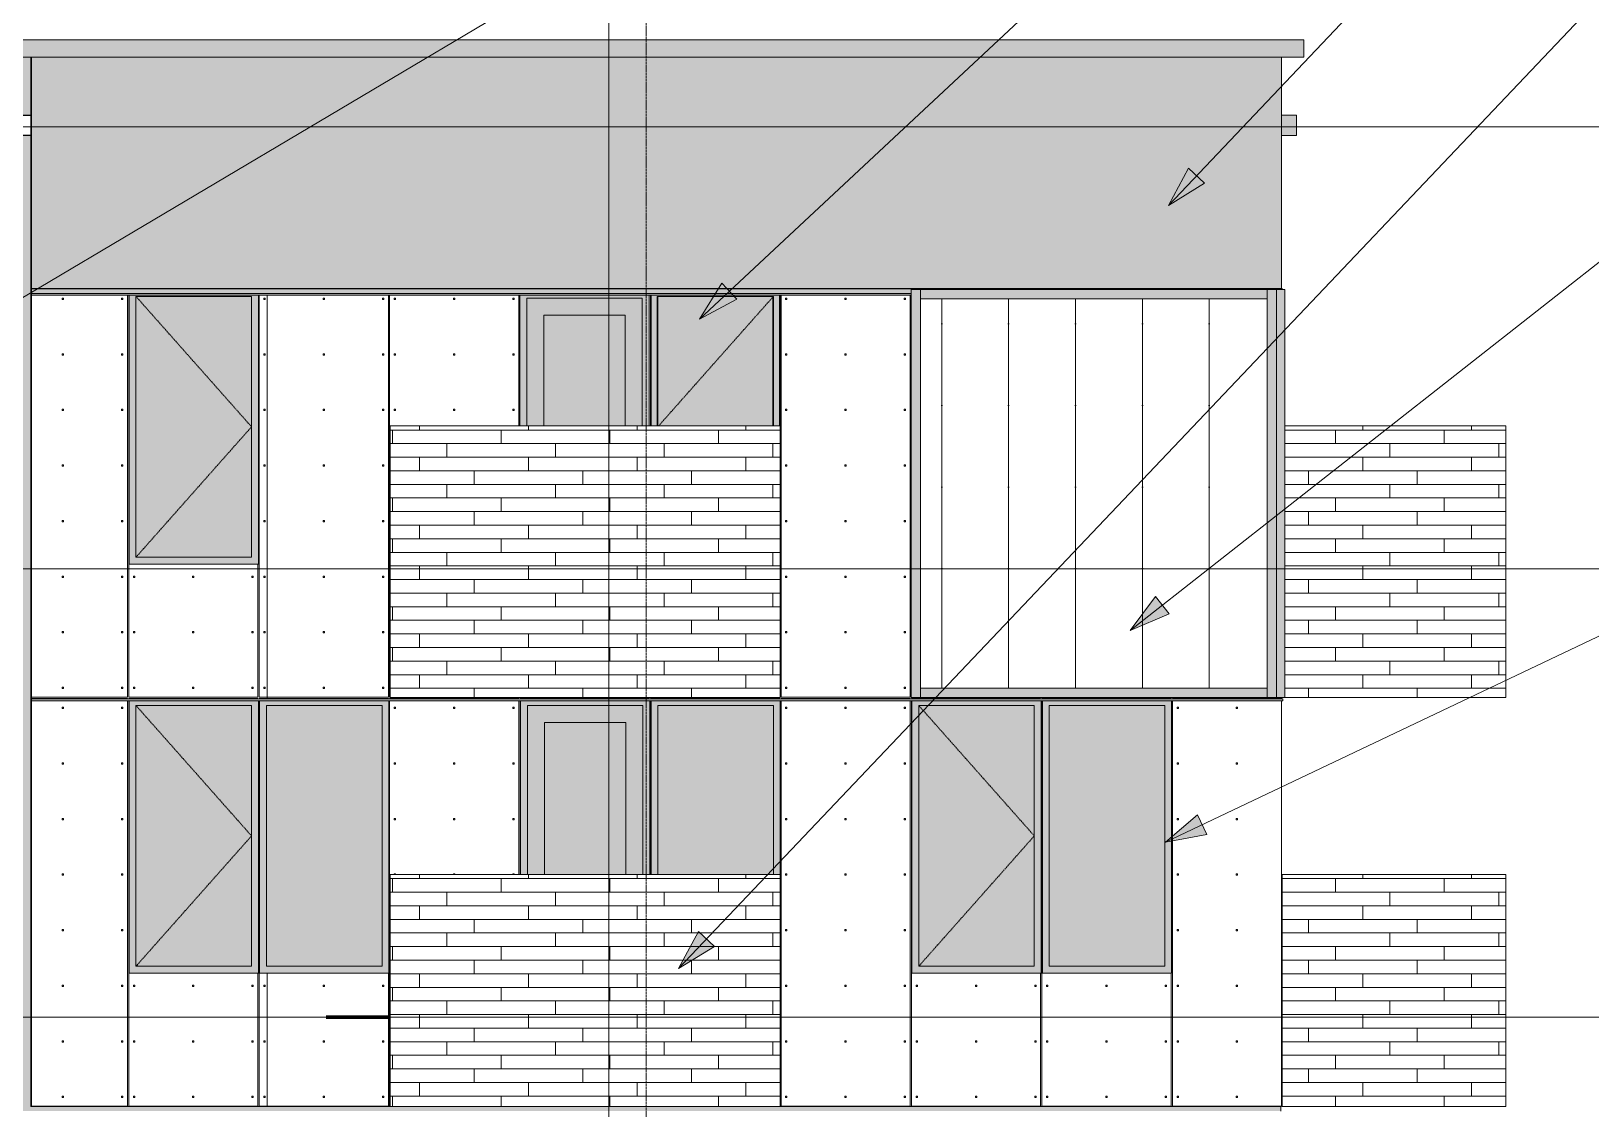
# Model space of a CAD drawing. Header units: inches. Extents: x 1750 to 8392, y -264 to 660.
# Drawn here: x 6656.6 to 7115.7, y 109.1 to 426.2 of the extents above; entities that cross this region are included whole.
import ezdxf

# ---------------------------------------------------------------- set-up
doc = ezdxf.new("R2010")
doc.units = ezdxf.units.IN
doc.header["$MEASUREMENT"] = 0
doc.linetypes.add('Dash', pattern=[0.25, 0.125, -0.125])
doc.linetypes.add('Grid Line 1_2_', pattern=[0.875, 0.5, -0.125, 0.125, -0.125])
for name, color, linetype, lineweight in [('0-4', 50, 'Continuous', 5), ('A-AREA', 32, 'Continuous', 70), ('A-CLNG-1', 13, 'Continuous', 5), ('A-CLNG-2', 13, 'Continuous', 9), ('A-FLOR-LEVL-1', 51, 'Grid Line 1_2_', 9), ('A-GENM', 5, 'Continuous', 9), ('A-GLAZ-1', 151, 'Continuous', 9), ('A-GLAZ-CWMG', 51, 'Continuous', 9), ('A-GLAZ-HDLN', 1, 'Dash', 13), ('A-WALL-2', 113, 'Continuous', 9), ('A-WALL-PATT-1', 111, 'Continuous', 9), ('G-ANNO-SYMB-2', 111, 'Continuous', 9), ('G-ANNO-TEXT', 231, 'Continuous', 9), ('S-GRID-1', 1, 'Grid Line 1_2_', 9)]:
    doc.layers.add(name, color=color, linetype=linetype, lineweight=lineweight)
pattern_1 = [(0, (6993.84, 112.3), (-38.4, 120.375), [0.392, -38.007]), (0, (6993.84, 112.7), (-38.4, 120.375), [0.392, -38.007]), (0, (6993.84, 128.66), (-38.4, 120.375), [0.392, -38.007]), (0, (6993.84, 129.05), (-38.4, 120.375), [0.392, -38.007]), (0, (6993.84, 145.02), (-38.4, 120.375), [0.392, -38.007]), (0, (6993.84, 145.41), (-38.4, 120.375), [0.392, -38.007]), (0, (6993.84, 161.38), (-38.4, 120.375), [0.392, -38.007]), (0, (6993.84, 161.77), (-38.4, 120.375), [0.392, -38.007]), (0, (6993.84, 177.73), (-38.4, 120.375), [0.392, -38.007]), (0, (6993.84, 178.12), (-38.4, 120.375), [0.392, -38.007]), (0, (6993.84, 194.09), (-38.4, 120.375), [0.392, -38.007]), (0, (6993.84, 194.48), (-38.4, 120.375), [0.392, -38.007]), (0, (6993.84, 210.45), (-38.4, 120.375), [0.392, -38.007]), (0, (6993.84, 210.84), (-38.4, 120.375), [0.392, -38.007]), (0, (6993.84, 226.8), (-38.4, 120.375), [0.392, -38.007]), (0, (6993.84, 227.2), (-38.4, 120.375), [0.392, -38.007]), (0, (7011.29, 112.3), (-38.4, 120.375), [0.392, -38.007]), (0, (7011.29, 112.7), (-38.4, 120.375), [0.392, -38.007]), (0, (7011.29, 128.66), (-38.4, 120.375), [0.392, -38.007]), (0, (7011.29, 129.05), (-38.4, 120.375), [0.392, -38.007]), (0, (7011.29, 145.02), (-38.4, 120.375), [0.392, -38.007]), (0, (7011.29, 145.41), (-38.4, 120.375), [0.392, -38.007]), (0, (7011.29, 161.38), (-38.4, 120.375), [0.392, -38.007]), (0, (7011.29, 161.77), (-38.4, 120.375), [0.392, -38.007]), (0, (7011.29, 177.73), (-38.4, 120.375), [0.392, -38.007]), (0, (7011.29, 178.12), (-38.4, 120.375), [0.392, -38.007]), (0, (7011.29, 194.09), (-38.4, 120.375), [0.392, -38.007]), (0, (7011.29, 194.48), (-38.4, 120.375), [0.392, -38.007]), (0, (7011.29, 210.45), (-38.4, 120.375), [0.392, -38.007]), (0, (7011.29, 210.84), (-38.4, 120.375), [0.392, -38.007]), (0, (7011.29, 226.8), (-38.4, 120.375), [0.392, -38.007]), (0, (7011.29, 227.2), (-38.4, 120.375), [0.392, -38.007]), (0, (7028.74, 112.3), (-38.4, 120.375), [0.392, -38.007]), (0, (7028.74, 112.7), (-38.4, 120.375), [0.392, -38.007]), (0, (7028.74, 128.66), (-38.4, 120.375), [0.392, -38.007]), (0, (7028.74, 129.05), (-38.4, 120.375), [0.392, -38.007]), (0, (7028.74, 145.02), (-38.4, 120.375), [0.392, -38.007]), (0, (7028.74, 145.41), (-38.4, 120.375), [0.392, -38.007]), (0, (7028.74, 161.38), (-38.4, 120.375), [0.392, -38.007]), (0, (7028.74, 161.77), (-38.4, 120.375), [0.392, -38.007]), (0, (7028.74, 177.73), (-38.4, 120.375), [0.392, -38.007]), (0, (7028.74, 178.12), (-38.4, 120.375), [0.392, -38.007]), (0, (7028.74, 194.09), (-38.4, 120.375), [0.392, -38.007]), (0, (7028.74, 194.48), (-38.4, 120.375), [0.392, -38.007]), (0, (7028.74, 210.45), (-38.4, 120.375), [0.392, -38.007]), (0, (7028.74, 210.84), (-38.4, 120.375), [0.392, -38.007]), (0, (7028.74, 226.8), (-38.4, 120.375), [0.392, -38.007]), (0, (7028.74, 227.2), (-38.4, 120.375), [0.392, -38.007]), (90, (6992.1, 109.75), (-38.4, 2e-15), [120, -0.375]), (90, (6992.477, 109.75), (-38.4, 2e-15), [120, -0.375]), (90, (6993.843, 112.304), (-38.4, 2e-15), [0.392, -119.982]), (90, (6993.843, 128.66), (-38.4, 2e-15), [0.392, -119.982]), (90, (6993.843, 145.018), (-38.4, 2e-15), [0.392, -119.982]), (90, (6993.843, 161.375), (-38.4, 2e-15), [0.392, -119.982]), (90, (6993.843, 177.732), (-38.4, 2e-15), [0.392, -119.982]), (90, (6993.843, 194.09), (-38.4, 2e-15), [0.392, -119.982]), (90, (6993.843, 210.447), (-38.4, 2e-15), [0.392, -119.982]), (90, (6993.843, 226.804), (-38.4, 2e-15), [0.392, -119.982]), (90, (6994.236, 112.304), (-38.4, 2e-15), [0.392, -119.982]), (90, (6994.236, 128.66), (-38.4, 2e-15), [0.392, -119.982]), (90, (6994.236, 145.018), (-38.4, 2e-15), [0.392, -119.982]), (90, (6994.236, 161.375), (-38.4, 2e-15), [0.392, -119.982]), (90, (6994.236, 177.732), (-38.4, 2e-15), [0.392, -119.982]), (90, (6994.236, 194.09), (-38.4, 2e-15), [0.392, -119.982]), (90, (6994.236, 210.447), (-38.4, 2e-15), [0.392, -119.982]), (90, (6994.236, 226.804), (-38.4, 2e-15), [0.392, -119.982]), (90, (7011.293, 112.304), (-38.4, 2e-15), [0.392, -119.982]), (90, (7011.293, 128.66), (-38.4, 2e-15), [0.392, -119.982]), (90, (7011.293, 145.018), (-38.4, 2e-15), [0.392, -119.982]), (90, (7011.293, 161.375), (-38.4, 2e-15), [0.392, -119.982]), (90, (7011.293, 177.732), (-38.4, 2e-15), [0.392, -119.982]), (90, (7011.293, 194.09), (-38.4, 2e-15), [0.392, -119.982]), (90, (7011.293, 210.447), (-38.4, 2e-15), [0.392, -119.982]), (90, (7011.293, 226.804), (-38.4, 2e-15), [0.392, -119.982]), (90, (7011.686, 112.304), (-38.4, 2e-15), [0.392, -119.982]), (90, (7011.686, 128.66), (-38.4, 2e-15), [0.392, -119.982]), (90, (7011.686, 145.018), (-38.4, 2e-15), [0.392, -119.982]), (90, (7011.686, 161.375), (-38.4, 2e-15), [0.392, -119.982]), (90, (7011.686, 177.732), (-38.4, 2e-15), [0.392, -119.982]), (90, (7011.686, 194.09), (-38.4, 2e-15), [0.392, -119.982]), (90, (7011.686, 210.447), (-38.4, 2e-15), [0.392, -119.982]), (90, (7011.686, 226.804), (-38.4, 2e-15), [0.392, -119.982]), (90, (7028.743, 112.304), (-38.4, 2e-15), [0.392, -119.982]), (90, (7028.743, 128.66), (-38.4, 2e-15), [0.392, -119.982]), (90, (7028.743, 145.018), (-38.4, 2e-15), [0.392, -119.982]), (90, (7028.743, 161.375), (-38.4, 2e-15), [0.392, -119.982]), (90, (7028.743, 177.732), (-38.4, 2e-15), [0.392, -119.982]), (90, (7028.743, 194.09), (-38.4, 2e-15), [0.392, -119.982]), (90, (7028.743, 210.447), (-38.4, 2e-15), [0.392, -119.982]), (90, (7028.743, 226.804), (-38.4, 2e-15), [0.392, -119.982]), (90, (7029.136, 112.304), (-38.4, 2e-15), [0.392, -119.982]), (90, (7029.136, 128.66), (-38.4, 2e-15), [0.392, -119.982]), (90, (7029.136, 145.018), (-38.4, 2e-15), [0.392, -119.982]), (90, (7029.136, 161.375), (-38.4, 2e-15), [0.392, -119.982]), (90, (7029.136, 177.732), (-38.4, 2e-15), [0.392, -119.982]), (90, (7029.136, 194.09), (-38.4, 2e-15), [0.392, -119.982]), (90, (7029.136, 210.447), (-38.4, 2e-15), [0.392, -119.982]), (90, (7029.136, 226.804), (-38.4, 2e-15), [0.392, -119.982]), (180, (7030.5, 109.38), (-38.4, 120.375), [38.025, -0.375]), (180, (7030.5, 109.75), (-38.4, 120.375), [38.025, -0.375])]
pattern_2 = [(0, (6874.9646, 136.8), (0, 4), []), (90, (6874.965, 136.8), (-8, 8), [4, -28]), (90, (6890.965, 140.8), (-8, 8), [4, -28])]
pattern_3 = [(0, (6874.9646, 268.8), (0, 4), []), (90, (6874.965, 268.8), (-8, 8), [4, -28]), (90, (6890.965, 272.8), (-8, 8), [4, -28])]

# ---------------------------------------------------------------- blocks, each defined once
blk = doc.blocks.new('CTR - 1st Phase - Common Walls_rvt-2-BUILDING ELEVATION - NORTH')
at = {"layer": 'A-FLOR-LEVL-1'}
for p, q in [((-12376.81, 398), (-9659.78, 398)), ((-12376.81, 268), (-9659.78, 268)), ((-12376.81, 136), (-9659.78, 136))]:
    blk.add_line(p, q, dxfattribs=at)
blk = doc.blocks.new('CTR - 1st Phase -Stairs _ Elevators_rvt-2-BUILDING ELEVATION - NORTH')
at = {"layer": 'A-FLOR-LEVL-1'}
for p, q in [((-12376.81, 398), (-9659.78, 398)), ((-12376.81, 268), (-9659.78, 268)), ((-12376.81, 136), (-9659.78, 136))]:
    blk.add_line(p, q, dxfattribs=at)
blk = doc.blocks.new('Basic Wall _ EXT - FIBER CEMENT - LARGE - ___-2505168-BUILDING ELEVATION - NORTH')
at = {"layer": 'A-WALL-2'}
for points in [[(-9981.81, 229.15), (-9979.87, 229.15), (-9979.87, 229.73), (-10348.19, 229.72), (-10348.19, 229.15), (-9993.08, 229.15)], [(-10317.41, 229.73), (-10089.02, 229.75), (-10089.03, 229.75), (-10319.39, 229.73)], [(-10089.1, 229.9), (-10089.09, 229.9), (-10089.14, 229.99)]]:
    blk.add_hatch(color=256, dxfattribs=at).paths.add_polyline_path(points, flags=0)
for p, q in [((-10348.19, 229.15), (-10348.19, 229.73)), ((-10348.19, 229.73), (-9979.87, 229.73)), ((-9980.19, 229.75), (-9979.87, 229.73)), ((-9979.87, 229.73), (-9979.87, 229.15)), ((-10348.19, 229.15), (-9979.87, 229.15))]:
    blk.add_line(p, q, dxfattribs=at)
blk = doc.blocks.new('Basic Wall _ EXT - FIBER CEMENT - LARGE - ___-2162461-BUILDING ELEVATION - NORTH')
at = {"layer": 'A-WALL-2'}
for points in [[(-10150.81, 349.02), (-10089.2, 349.02), (-10089.2, 350.12), (-9979.91, 350.12), (-9979.91, 350.35), (-10348.19, 350.35), (-10348.19, 349.02), (-10160.66, 349.02)], [(-10173.38, 348.68), (-10089.2, 348.68), (-10089.2, 349.02), (-10348.19, 349.02), (-10348.19, 348.68), (-10190.24, 348.68)], [(-10348.19, 348.55), (-10089.2, 348.59), (-10089.2, 348.68), (-10348.19, 348.64), (-10348.19, 348.56)]]:
    blk.add_hatch(color=256, dxfattribs=at).paths.add_polyline_path(points, flags=0)
for p, q in [((-10348.19, 349.02), (-10348.19, 350.35)), ((-10348.19, 350.35), (-9979.91, 350.35)), ((-10348.19, 348.68), (-10348.19, 349.02)), ((-10348.19, 349.02), (-10089.2, 349.02)), ((-9980.19, 350.38), (-9979.91, 350.35)), ((-9979.91, 350.35), (-9979.91, 350.12)), ((-10348.19, 348.55), (-10348.19, 348.68)), ((-10348.19, 348.53), (-10348.19, 348.55)), ((-10348.19, 348.51), (-10348.19, 348.53)), ((-10348.19, 348.51), (-10089.2, 348.51))]:
    blk.add_line(p, q, dxfattribs=at)
blk = doc.blocks.new('Basic Wall _ EXT - FIBER CEMENT - SMALL - ___-2145935-BUILDING ELEVATION - NORTH')
at = {"layer": 'A-WALL-2'}
blk.add_hatch(color=256, dxfattribs=at).paths.add_polyline_path([(-12112.49, 418.54), (-9973.63, 418.54), (-9973.63, 423.66), (-12125.15, 423.66), (-12125.15, 418.54), (-12117.42, 418.54)], flags=0)
for p, q in [((-12125.15, 423.66), (-9973.63, 423.66)), ((-9973.63, 423.66), (-9973.63, 418.54)), ((-12125.15, 418.54), (-9973.63, 418.54))]:
    blk.add_line(p, q, dxfattribs=at)
blk = doc.blocks.new('_THE_ WINDOW _ DOOR - Window - 3rd Floor - Fixed-2480462-BUILDING ELEVATION - NORTH')
at = {"layer": 'A-GLAZ-1'}
h = blk.add_hatch(color=256, dxfattribs=at)
h.paths.add_polyline_path([(-10129.98, 310), (-10129.79, 310), (-10129.79, 340.74), (-10129.01, 310), (-10128.82, 310), (-10129.79, 348.12), (-10129.41, 348.51), (-10129.59, 348.51), (-10129.98, 348.12), (-10129.98, 320.69)], flags=0)
h.paths.add_polyline_path([(-10164, 310), (-10164, 340.74), (-10164.78, 310)], flags=0)
h.paths.add_polyline_path([(-10166, 310), (-10164.97, 310), (-10164, 348.12), (-10164.39, 348.51), (-10166, 348.51), (-10166, 320.69)], flags=0)
h.paths.add_polyline_path([(-10163.82, 348.13), (-10157.1, 348.51), (-10164.2, 348.51), (-10164, 348.31)], flags=0)
blk.add_hatch(color=256, dxfattribs=at).paths.add_polyline_path([(-10131.09, 310), (-10129.98, 310), (-10129.98, 348.12), (-10163.81, 348.12), (-10163.81, 310), (-10132.04, 310)], flags=0)
for p, q in [((-10166, 310), (-10166, 348.53)), ((-10164, 348.12), (-10164, 310)), ((-10164, 348.12), (-10129.98, 348.12)), ((-10129.98, 310), (-10129.98, 348.12)), ((-10127.98, 348.53), (-10127.98, 310))]:
    blk.add_line(p, q, dxfattribs=at)
blk = doc.blocks.new('_THE_ WINDOW _ DOOR - Window - 2nd Floor - Fixed-2480469-BUILDING ELEVATION - NORTH')
at = {"layer": 'A-GLAZ-1'}
h = blk.add_hatch(color=256, dxfattribs=at)
h.paths.add_polyline_path([(-12086, 149), (-12047.98, 149), (-12047.98, 229.15), (-12086, 229.15), (-12086, 160.23)], flags=0)
h.paths.add_polyline_path([(-12049.98, 151), (-12084, 151), (-12084, 227.75), (-12049.98, 227.75), (-12049.98, 154.49)], flags=0)
blk.add_hatch(color=256, dxfattribs=at).paths.add_polyline_path([(-12082.92, 151), (-12049.98, 151), (-12049.98, 227.75), (-12084, 227.75), (-12084, 151)], flags=0)
for p, q in [((-12086, 149), (-12086, 229.15)), ((-12084, 227.75), (-12084, 151)), ((-12084, 227.75), (-12049.98, 227.75)), ((-12049.98, 151), (-12049.98, 227.75)), ((-12047.98, 229.15), (-12047.98, 149)), ((-12047.98, 149), (-12086, 149)), ((-12084, 151), (-12049.98, 151))]:
    blk.add_line(p, q, dxfattribs=at)
blk = doc.blocks.new('_THE_ WINDOW _ DOOR - Door - 2nd Floor-2480466-BUILDING ELEVATION - NORTH')
at = {"layer": 'A-GLAZ-1'}
for points in [[(-10167.09, 178), (-10166.19, 178), (-10166.19, 229.15), (-10204.21, 229.15), (-10204.21, 178), (-10202.21, 178), (-10202.21, 227.75), (-10168.19, 227.75), (-10168.19, 178)], [(-10202.21, 178), (-10197.21, 178), (-10197.21, 222.75), (-10173.19, 222.75), (-10173.19, 178), (-10168.19, 178), (-10168.19, 227.75), (-10202.21, 227.75), (-10202.21, 193.72)], [(-10173.19, 178), (-10173.19, 222.75), (-10197.21, 222.75), (-10197.21, 178)]]:
    blk.add_hatch(color=256, dxfattribs=at).paths.add_polyline_path(points, flags=0)
for p, q in [((-10202.21, 178), (-10202.21, 227.75)), ((-10202.21, 227.75), (-10168.19, 227.75)), ((-10168.19, 227.75), (-10168.19, 178)), ((-10197.21, 178), (-10197.21, 222.75)), ((-10197.21, 222.75), (-10173.19, 222.75)), ((-10173.19, 222.75), (-10173.19, 178))]:
    blk.add_line(p, q, dxfattribs=at)
blk = doc.blocks.new('_THE_ WINDOW _ DOOR - Door - 3rd floors-V32-BUILDING ELEVATION - NORTH')
at = {"layer": 'A-GLAZ-1'}
for points in [[(-10202.4, 310), (-10202.4, 347.62), (-10168.38, 347.62), (-10168.38, 310), (-10166.38, 310), (-10166.38, 348.51), (-10204.4, 348.51), (-10204.4, 310), (-10203.34, 310)], [(-10197.4, 310), (-10197.4, 342.62), (-10173.38, 342.62), (-10173.38, 310), (-10168.38, 310), (-10168.38, 347.62), (-10202.4, 347.62), (-10202.4, 310), (-10199.82, 310)], [(-10190.24, 310), (-10173.38, 310), (-10173.38, 342.62), (-10197.4, 342.62), (-10197.4, 310)]]:
    blk.add_hatch(color=256, dxfattribs=at).paths.add_polyline_path(points, flags=0)
for p, q in [((-10204.4, 348.53), (-10204.4, 310)), ((-10202.4, 310), (-10202.4, 347.62)), ((-10202.4, 347.62), (-10168.38, 347.62)), ((-10168.38, 347.62), (-10168.38, 310)), ((-10166.38, 310), (-10166.38, 348.53)), ((-10197.4, 310), (-10197.4, 342.62)), ((-10197.4, 342.62), (-10173.38, 342.62)), ((-10173.38, 342.62), (-10173.38, 310))]:
    blk.add_line(p, q, dxfattribs=at)
blk = doc.blocks.new('Rectangular Mullion - Profile_Polycarbonate_right-V41-BUILDING ELEVATION - NORTH')
at = {"layer": 'A-GLAZ-CWMG'}
blk.add_hatch(color=256, dxfattribs=at).paths.add_polyline_path([(-9980.19, 230.12), (-9979.25, 230.12), (-9979.25, 350.12), (-9981.75, 350.12), (-9981.75, 230.12)], flags=0)
for p, q in [((-9981.75, 350.12), (-9979.25, 350.12)), ((-9981.75, 230.12), (-9981.75, 350.12)), ((-9979.25, 350.12), (-9979.25, 230.12)), ((-9979.25, 230.12), (-9981.75, 230.12))]:
    blk.add_line(p, q, dxfattribs=at)
blk = doc.blocks.new('_THE_ WINDOW _ DOOR - Window - 2nd Floor-2480464-BUILDING ELEVATION - NORTH')
at = {"layer": 'A-GLAZ-1'}
h = blk.add_hatch(color=256, dxfattribs=at)
h.paths.add_polyline_path([(-11817.01, 149), (-11778.99, 149), (-11778.99, 229.15), (-11817.01, 229.15), (-11817.01, 154.49)], flags=0)
h.paths.add_polyline_path([(-11806.9, 151), (-11815.01, 151), (-11815.01, 227.75), (-11780.99, 227.75), (-11780.99, 151), (-11797.04, 151)], flags=0)
blk.add_hatch(color=256, dxfattribs=at).paths.add_polyline_path([(-11815.01, 151), (-11780.99, 151.03), (-11780.99, 227.75), (-11815.01, 227.75), (-11815.01, 154.49)], flags=0)
for p, q in [((-11817.01, 229.15), (-11817.01, 149)), ((-11815.01, 151), (-11815.01, 227.75)), ((-11815.01, 227.75), (-11780.99, 227.75)), ((-11780.99, 227.75), (-11780.99, 151)), ((-11778.99, 149), (-11778.99, 229.15)), ((-11817.01, 149), (-11778.99, 149)), ((-11780.99, 151), (-11815.01, 151))]:
    blk.add_line(p, q, dxfattribs=at)
at = {"layer": 'A-GLAZ-HDLN'}
for p, q in [((-11780.99, 189.37), (-11815.01, 227.75)), ((-11815.01, 151), (-11780.99, 189.37))]:
    blk.add_line(p, q, dxfattribs=at)
blk = doc.blocks.new('_THE_ WINDOW _ DOOR - Window - 2nd Floor - Fixed-V43-BUILDING ELEVATION - NORTH')
at = {"layer": 'A-GLAZ-1'}
for points in [[(-10127.79, 178), (-10127.79, 229.15), (-10165.81, 229.15), (-10165.81, 178), (-10163.81, 178), (-10163.81, 227.75), (-10129.79, 227.75), (-10129.79, 178), (-10128.53, 178)], [(-10129.79, 178), (-10129.79, 227.75), (-10163.81, 227.75), (-10163.81, 178), (-10132.04, 178)]]:
    blk.add_hatch(color=256, dxfattribs=at).paths.add_polyline_path(points, flags=0)
for p, q in [((-10165.81, 178), (-10165.81, 229.15)), ((-10163.81, 227.75), (-10163.81, 178)), ((-10163.81, 227.75), (-10129.79, 227.75)), ((-10129.79, 178), (-10129.79, 227.75)), ((-10127.79, 229.15), (-10127.79, 178))]:
    blk.add_line(p, q, dxfattribs=at)
blk = doc.blocks.new('Rectangular Mullion - Profile_Polycarbonate_Upper and left-1991536-BUILDING ELEVATION - NORTH')
at = {"layer": 'A-GLAZ-CWMG'}
blk.add_hatch(color=256, dxfattribs=at).paths.add_polyline_path([(-9984.5, 347.37), (-9984.5, 350.12), (-10086.45, 350.12), (-10086.45, 347.37), (-9993.08, 347.37)], flags=0)
for p, q in [((-10086.45, 347.37), (-10086.45, 350.12)), ((-10086.45, 350.12), (-9984.5, 350.12)), ((-9984.5, 350.12), (-9984.5, 347.37)), ((-9984.5, 347.37), (-10086.45, 347.37))]:
    blk.add_line(p, q, dxfattribs=at)
blk = doc.blocks.new('Rectangular Mullion - Profile_Polycarbonate_Lower-1991537-BUILDING ELEVATION - NORTH')
at = {"layer": 'A-GLAZ-CWMG'}
blk.add_hatch(color=256, dxfattribs=at).paths.add_polyline_path([(-10071.94, 230.12), (-9984.5, 230.12), (-9984.5, 232.87), (-10086.45, 232.87), (-10086.45, 230.12)], flags=0)
for p, q in [((-10086.45, 230.12), (-10086.45, 232.87)), ((-10086.45, 232.87), (-9984.5, 232.87)), ((-9984.5, 230.12), (-10086.45, 230.12)), ((-9984.5, 232.87), (-9984.5, 230.12))]:
    blk.add_line(p, q, dxfattribs=at)
blk = doc.blocks.new('Rectangular Mullion - Profile_Polycarbonate_Upper and left-1741240-BUILDING ELEVATION - NORTH')
at = {"layer": 'A-GLAZ-CWMG'}
blk.add_hatch(color=256, dxfattribs=at).paths.add_polyline_path([(-10089.2, 230.12), (-10086.45, 230.12), (-10086.45, 350.12), (-10089.2, 350.12), (-10089.2, 230.73)], flags=0)
for p, q in [((-10089.2, 350.12), (-10086.45, 350.12)), ((-10089.2, 230.12), (-10089.2, 350.12)), ((-10086.45, 350.12), (-10086.45, 230.12)), ((-10086.45, 230.12), (-10089.2, 230.12))]:
    blk.add_line(p, q, dxfattribs=at)
blk = doc.blocks.new('Rectangular Mullion - Profile_Polycarbonate_right-V46-BUILDING ELEVATION - NORTH')
at = {"layer": 'A-GLAZ-CWMG'}
blk.add_hatch(color=256, dxfattribs=at).paths.add_polyline_path([(-9984.5, 230.12), (-9981.75, 230.12), (-9981.75, 350.12), (-9984.5, 350.12), (-9984.5, 230.19)], flags=0)
for p, q in [((-9984.5, 350.12), (-9981.75, 350.12)), ((-9984.5, 230.12), (-9984.5, 350.12)), ((-9981.75, 350.12), (-9981.75, 230.12)), ((-9981.75, 230.12), (-9984.5, 230.12))]:
    blk.add_line(p, q, dxfattribs=at)
blk = doc.blocks.new('_THE_ WINDOW _ DOOR - Window - 3rd Floor-V29-BUILDING ELEVATION - NORTH')
at = {"layer": 'A-GLAZ-1'}
h = blk.add_hatch(color=256, dxfattribs=at)
h.paths.add_polyline_path([(-11394.8, 269.37), (-11356.78, 269.37), (-11356.78, 348.51), (-11394.8, 348.51), (-11394.8, 274.85)], flags=0)
h.paths.add_polyline_path([(-11358.78, 271.37), (-11392.8, 271.37), (-11392.8, 348.12), (-11358.78, 348.12), (-11358.78, 274.85)], flags=0)
blk.add_hatch(color=256, dxfattribs=at).paths.add_polyline_path([(-11392.8, 271.37), (-11358.78, 271.37), (-11358.78, 348.12), (-11392.8, 348.12), (-11392.8, 274.85)], flags=0)
for p, q in [((-11394.8, 348.52), (-11394.8, 269.37)), ((-11392.8, 271.37), (-11392.8, 348.12)), ((-11392.8, 348.12), (-11358.78, 348.12)), ((-11358.78, 348.12), (-11358.78, 271.37)), ((-11356.78, 269.37), (-11356.78, 348.52)), ((-11358.78, 271.37), (-11392.8, 271.37)), ((-11394.8, 269.37), (-11356.78, 269.37))]:
    blk.add_line(p, q, dxfattribs=at)
at = {"layer": 'A-GLAZ-HDLN'}
for p, q in [((-11358.78, 309.75), (-11392.8, 348.12)), ((-11392.8, 271.37), (-11358.78, 309.75))]:
    blk.add_line(p, q, dxfattribs=at)
blk = doc.blocks.new('Family1 - SCUPPER-2154893-BUILDING ELEVATION - NORTH')
at = {"layer": 'A-GENM'}
for points in [[(-11673.98, 401.5), (-11673.85, 401.5), (-11673.85, 418.54), (-11673.98, 418.54), (-11673.98, 402.6)], [(-11664.1, 401.5), (-11664.1, 418.54), (-11673.85, 418.54), (-11673.85, 401.5)], [(-11663.98, 401.5), (-11663.98, 418.54), (-11664.1, 418.54), (-11664.1, 401.5)], [(-11673.85, 109.75), (-11673.85, 395.5), (-11673.98, 395.5), (-11673.98, 109.75)], [(-11673.85, 109.87), (-11664.1, 109.88), (-11664.1, 395.5), (-11673.85, 395.5), (-11673.85, 110)], [(-11664.1, 109.75), (-11663.98, 109.76), (-11663.98, 395.5), (-11664.1, 395.5), (-11664.1, 109.76)]]:
    blk.add_hatch(color=256, dxfattribs=at).paths.add_polyline_path(points, flags=0)
h = blk.add_hatch(color=256, dxfattribs=at)
h.paths.add_polyline_path([(-11664.1, 395.5), (-11663.98, 395.5), (-11663.98, 401.5), (-11673.98, 401.5), (-11673.98, 395.5), (-11673.85, 395.5)], flags=0)
h.paths.add_polyline_path([(-11673.85, 395.62), (-11673.85, 401.37), (-11664.1, 401.37), (-11664.1, 395.62)], flags=0)
for p, q in [((-11673.98, 401.5), (-11673.98, 418.54)), ((-11673.85, 401.5), (-11673.85, 418.54)), ((-11664.1, 401.5), (-11664.1, 418.54)), ((-11663.98, 401.5), (-11663.98, 418.54)), ((-11663.98, 401.5), (-11673.98, 401.5)), ((-11673.98, 401.5), (-11673.98, 395.5)), ((-11673.85, 395.62), (-11673.85, 401.37)), ((-11673.85, 401.37), (-11664.1, 401.37)), ((-11664.1, 401.37), (-11664.1, 395.62)), ((-11663.98, 395.5), (-11663.98, 401.5)), ((-11673.98, 350.35), (-11673.98, 395.5)), ((-11673.98, 395.5), (-11663.98, 395.5)), ((-11664.1, 395.62), (-11673.85, 395.62)), ((-11673.85, 109.75), (-11673.85, 395.5)), ((-11664.1, 109.75), (-11664.1, 395.5)), ((-11663.98, 350.35), (-11663.98, 395.5)), ((-11673.98, 229.73), (-11673.98, 348.52)), ((-11663.98, 229.73), (-11663.98, 348.52)), ((-11673.98, 109.75), (-11673.98, 229.15)), ((-11663.98, 109.75), (-11663.98, 229.15)), ((-11673.85, 109.75), (-11673.98, 109.75)), ((-11663.98, 109.75), (-11664.1, 109.75))]:
    blk.add_line(p, q, dxfattribs=at)
blk = doc.blocks.new('Family1 - SCUPPER-2162046-BUILDING ELEVATION - NORTH')
at = {"layer": 'A-GENM'}
blk.add_hatch(color=256, dxfattribs=at).paths.add_polyline_path([(-9975.81, 395.5), (-9975.81, 401.5), (-9980.19, 401.5), (-9980.19, 395.5)], flags=0)
for p, q in [((-9975.81, 401.5), (-9980.19, 401.5)), ((-9975.81, 401.5), (-9975.81, 395.5)), ((-9975.81, 395.5), (-9980.19, 395.5))]:
    blk.add_line(p, q, dxfattribs=at)
blk = doc.blocks.new('_THE_ WINDOW _ DOOR - Window - 3rd Floor-V58-BUILDING ELEVATION - NORTH')
at = {"layer": 'A-GLAZ-1'}
h = blk.add_hatch(color=256, dxfattribs=at)
h.paths.add_polyline_path([(-10127.79, 310), (-10127.79, 348.51), (-10129.41, 348.51), (-10129.79, 348.12), (-10128.82, 310)], flags=0)
h.paths.add_polyline_path([(-10129.01, 310), (-10129.79, 340.74), (-10129.79, 310)], flags=0)
h.paths.add_polyline_path([(-10163.81, 310), (-10163.81, 348.12), (-10129.97, 348.13), (-10129.59, 348.51), (-10157.1, 348.51), (-10163.82, 348.13), (-10164.2, 348.51), (-10164.39, 348.51), (-10164, 348.12), (-10164.97, 310), (-10164.78, 310), (-10164, 340.74), (-10164, 310)], flags=0)
for p, q in [((-10165.81, 348.53), (-10165.81, 310)), ((-10163.81, 348.12), (-10129.79, 348.12)), ((-10163.81, 310), (-10163.81, 348.12)), ((-10129.79, 348.12), (-10129.79, 310)), ((-10127.79, 310), (-10127.79, 348.53))]:
    blk.add_line(p, q, dxfattribs=at)
at = {"layer": 'A-GLAZ-HDLN'}
blk.add_line((-10163.59, 310), (-10129.79, 348.12), dxfattribs=at)

msp = doc.modelspace()

# ---------------------------------------------------------------- hatches: boundary and pattern name
at = {"layer": 'A-CLNG-1'}
msp.add_hatch(color=256, dxfattribs=at).paths.add_polyline_path([(7011.7967, 108.375), (7024.4392, 108.375), (7024.4392, 109.75), (6656.5642, 109.75), (6656.5642, 109.875), (6646.8142, 109.875), (6646.8142, 109.75), (6646.6892, 109.75), (6646.6884, 109.75), (6234.2267, 109.75), (6234.2267, 109.875), (6224.4767, 109.8527), (6224.4767, 109.75), (5916.7767, 109.75), (5916.7767, 109.875), (5907.0267, 109.8321), (5907.0267, 109.75), (5571.2392, 109.75), (5571.2392, 108.375), (6995.7892, 108.375)], flags=0)
at = {"layer": 'A-WALL-PATT-1'}
h = msp.add_hatch(dxfattribs=at)
h.set_pattern_fill('FP_39', color=256, style=0, pattern_type=2)
h.set_pattern_definition([(0, (7032.27, -119.146), (-38.4, 76.8), [0.392, -38.007]), (0, (7032.27, -118.754), (-38.4, 76.8), [0.392, -38.007]), (0, (7032.27, -109.546), (-38.4, 76.8), [0.392, -38.007]), (0, (7032.27, -109.154), (-38.4, 76.8), [0.392, -38.007]), (0, (7032.27, -99.946), (-38.4, 76.8), [0.392, -38.007]), (0, (7032.27, -99.554), (-38.4, 76.8), [0.392, -38.007]), (0, (7032.27, -90.346), (-38.4, 76.8), [0.392, -38.007]), (0, (7032.27, -89.954), (-38.4, 76.8), [0.392, -38.007]), (0, (7032.27, -80.746), (-38.4, 76.8), [0.392, -38.007]), (0, (7032.27, -80.354), (-38.4, 76.8), [0.392, -38.007]), (0, (7032.27, -71.146), (-38.4, 76.8), [0.392, -38.007]), (0, (7032.27, -70.754), (-38.4, 76.8), [0.392, -38.007]), (0, (7032.27, -61.546), (-38.4, 76.8), [0.392, -38.007]), (0, (7032.27, -61.154), (-38.4, 76.8), [0.392, -38.007]), (0, (7032.27, -51.946), (-38.4, 76.8), [0.392, -38.007]), (0, (7032.27, -51.554), (-38.4, 76.8), [0.392, -38.007]), (0, (7067.17, -119.146), (-38.4, 76.8), [0.392, -38.007]), (0, (7067.17, -118.754), (-38.4, 76.8), [0.392, -38.007]), (0, (7067.17, -109.546), (-38.4, 76.8), [0.392, -38.007]), (0, (7067.17, -109.154), (-38.4, 76.8), [0.392, -38.007]), (0, (7067.17, -99.946), (-38.4, 76.8), [0.392, -38.007]), (0, (7067.17, -99.554), (-38.4, 76.8), [0.392, -38.007]), (0, (7067.17, -90.346), (-38.4, 76.8), [0.392, -38.007]), (0, (7067.17, -89.954), (-38.4, 76.8), [0.392, -38.007]), (0, (7067.17, -80.746), (-38.4, 76.8), [0.392, -38.007]), (0, (7067.17, -80.354), (-38.4, 76.8), [0.392, -38.007]), (0, (7067.17, -71.146), (-38.4, 76.8), [0.392, -38.007]), (0, (7067.17, -70.754), (-38.4, 76.8), [0.392, -38.007]), (0, (7067.17, -61.546), (-38.4, 76.8), [0.392, -38.007]), (0, (7067.17, -61.154), (-38.4, 76.8), [0.392, -38.007]), (0, (7067.17, -51.946), (-38.4, 76.8), [0.392, -38.007]), (0, (7067.17, -51.554), (-38.4, 76.8), [0.392, -38.007]), (90, (7030.527, -123.75), (-38.4, 2e-15), [76.8, 0, 0, 0]), (90, (7030.9, -123.75), (-38.4, 2e-15), [76.8, 0, 0, 0]), (90, (7032.268, -119.146), (-38.4, 2e-15), [0.392, -76.407]), (90, (7032.268, -109.546), (-38.4, 2e-15), [0.392, -76.407]), (90, (7032.268, -99.946), (-38.4, 2e-15), [0.392, -76.407]), (90, (7032.268, -90.346), (-38.4, 2e-15), [0.392, -76.407]), (90, (7032.268, -80.746), (-38.4, 2e-15), [0.392, -76.407]), (90, (7032.268, -71.146), (-38.4, 2e-15), [0.392, -76.407]), (90, (7032.268, -61.546), (-38.4, 2e-15), [0.392, -76.407]), (90, (7032.268, -51.946), (-38.4, 2e-15), [0.392, -76.407]), (90, (7032.66, -119.146), (-38.4, 2e-15), [0.392, -76.407]), (90, (7032.66, -109.546), (-38.4, 2e-15), [0.392, -76.407]), (90, (7032.66, -99.946), (-38.4, 2e-15), [0.392, -76.407]), (90, (7032.66, -90.346), (-38.4, 2e-15), [0.392, -76.407]), (90, (7032.66, -80.746), (-38.4, 2e-15), [0.392, -76.407]), (90, (7032.66, -71.146), (-38.4, 2e-15), [0.392, -76.407]), (90, (7032.66, -61.546), (-38.4, 2e-15), [0.392, -76.407]), (90, (7032.66, -51.946), (-38.4, 2e-15), [0.392, -76.407]), (90, (7067.168, -119.146), (-38.4, 2e-15), [0.392, -76.407]), (90, (7067.168, -109.546), (-38.4, 2e-15), [0.392, -76.407]), (90, (7067.168, -99.946), (-38.4, 2e-15), [0.392, -76.407]), (90, (7067.168, -90.346), (-38.4, 2e-15), [0.392, -76.407]), (90, (7067.168, -80.746), (-38.4, 2e-15), [0.392, -76.407]), (90, (7067.168, -71.146), (-38.4, 2e-15), [0.392, -76.407]), (90, (7067.168, -61.546), (-38.4, 2e-15), [0.392, -76.407]), (90, (7067.168, -51.946), (-38.4, 2e-15), [0.392, -76.407]), (90, (7067.56, -119.146), (-38.4, 2e-15), [0.392, -76.407]), (90, (7067.56, -109.546), (-38.4, 2e-15), [0.392, -76.407]), (90, (7067.56, -99.946), (-38.4, 2e-15), [0.392, -76.407]), (90, (7067.56, -90.346), (-38.4, 2e-15), [0.392, -76.407]), (90, (7067.56, -80.746), (-38.4, 2e-15), [0.392, -76.407]), (90, (7067.56, -71.146), (-38.4, 2e-15), [0.392, -76.407]), (90, (7067.56, -61.546), (-38.4, 2e-15), [0.392, -76.407]), (90, (7067.56, -51.946), (-38.4, 2e-15), [0.392, -76.407]), (180, (7068.93, -123.75), (-38.4, 76.8), [38.025, -0.375]), (180, (7068.93, -114.15), (-38.4, 76.8), [38.025, -0.375]), (180, (7068.93, -104.55), (-38.4, 76.8), [38.025, -0.375]), (180, (7068.93, -94.95), (-38.4, 76.8), [38.025, -0.375]), (180, (7068.93, -85.35), (-38.4, 76.8), [38.025, -0.375]), (180, (7068.93, -75.75), (-38.4, 76.8), [38.025, -0.375]), (180, (7068.93, -66.15), (-38.4, 76.8), [38.025, -0.375]), (180, (7068.93, -56.55), (-38.4, 76.8), [38.025, -0.375])])
h.paths.add_polyline_path([(4895.1642, 350.5), (5330.9017, 350.5), (5330.9017, 418.5388), (4895.1642, 418.5388), (4895.1642, 355.0791)], flags=0)
h.paths.add_polyline_path([(6538.6262, 350.5), (6646.6892, 350.5), (6646.6892, 418.5388), (6234.3517, 418.5388), (6234.3517, 350.5), (6499.1953, 350.5)], flags=0)
h.paths.add_polyline_path([(7024.6892, 350.5), (7024.6892, 418.5388), (6656.6892, 418.5388), (6656.6892, 350.5), (7011.7967, 350.5)], flags=0)
h.paths.add_polyline_path([(5340.9017, 350.5), (5648.4767, 350.5), (5648.4767, 418.5388), (5340.9017, 418.5388), (5340.9017, 366.5411)], flags=0)
h.paths.add_polyline_path([(6224.3517, 350.5), (6224.3517, 418.5388), (5916.9017, 418.5388), (5916.9017, 350.5), (6223.1792, 350.5)], flags=0)
h.paths.add_polyline_path([(5658.4767, 350.5), (5906.9017, 350.5), (5906.9017, 418.5388), (5658.4767, 418.5388), (5658.4767, 366.5411)], flags=0)
h = msp.add_hatch(dxfattribs=at)
h.set_pattern_fill('FP_41', color=256, style=0, pattern_type=2)
h.set_pattern_definition(pattern_1)
h.paths.add_polyline_path([(6656.6892, 109.75), (6726.0517, 109.75), (6726.0517, 149), (6723.8642, 149), (6723.8616, 229.1487), (6723.4892, 229.1487), (6723.4892, 149), (6685.4642, 149), (6685.4642, 229.1487), (6656.6892, 229.1487), (6656.6892, 114.3771)], flags=0)
h.paths.add_polyline_path([(6726.0517, 229.7542), (6726.0517, 348.5081), (6723.4892, 348.5081), (6723.4892, 269.375), (6685.4642, 269.375), (6685.4642, 348.5081), (6656.6892, 348.5081), (6656.6892, 229.7542), (6726.0515, 229.7542)], flags=0)
h.paths.add_polyline_path([(6726.0517, 350.3792), (6726.0517, 350.5), (6656.6892, 350.5), (6656.6892, 350.3792), (6726.0479, 350.3792)], flags=0)
h = msp.add_hatch(dxfattribs=at)
h.set_pattern_fill('FP_41', color=256, style=0, pattern_type=2)
h.set_pattern_definition(pattern_1)
h.paths.add_polyline_path([(7011.7967, 109.75), (7024.6892, 109.75), (7024.6892, 229.1487), (6992.2892, 229.1487), (6992.2892, 149), (6954.2642, 149), (6954.2616, 229.1487), (6953.8892, 229.1487), (6953.8892, 149), (6915.8642, 149), (6915.8642, 229.1487), (6877.0892, 229.1487), (6877.0892, 109.75), (7007.1788, 109.75)], flags=0)
h.paths.add_polyline_path([(6726.0517, 109.75), (6762.2642, 109.75), (6762.2914, 178), (6800.6642, 178), (6800.6642, 229.1487), (6761.8892, 229.1487), (6761.8892, 149), (6726.0517, 149), (6726.0517, 109.875)], flags=0)
h.paths.add_polyline_path([(6839.0642, 178), (6839.0642, 229.1487), (6838.6892, 229.1487), (6838.6892, 178), (6838.9295, 178)], flags=0)
h.paths.add_polyline_path([(6761.9642, 229.7542), (6915.8405, 229.7738), (6915.6767, 230.125), (6915.6767, 348.5081), (6877.0892, 348.5081), (6877.0817, 230.125), (6762.2642, 230.1409), (6762.2642, 310), (6800.4767, 310), (6800.4767, 348.5081), (6726.0517, 348.5081), (6726.0559, 229.7542), (6761.9017, 229.7542)], flags=0)
h.paths.add_polyline_path([(7011.7967, 229.7542), (7024.6892, 229.7542), (7024.6892, 230.125), (6915.6767, 230.125), (6915.8642, 229.7542), (6992.6487, 229.7542)], flags=0)
h.paths.add_polyline_path([(6838.8767, 310), (6838.8767, 348.5081), (6838.5017, 348.5081), (6838.5017, 310), (6838.6869, 310)], flags=0)
h.paths.add_polyline_path([(6726.0517, 350.3792), (7024.6892, 350.3792), (7024.6892, 350.5), (6726.0517, 350.5)], flags=0)
h = msp.add_hatch(dxfattribs=at)
h.set_pattern_fill('FP_69', color=256, style=0, pattern_type=2)
h.set_pattern_definition([(90, (7042.75, 268), (-19.685, 1e-15), [24, 0, 0, 0])])
h.paths.add_polyline_path([(7020.3767, 232.875), (7020.3767, 347.375), (6918.4267, 347.375), (6918.4267, 232.875), (7011.7967, 232.875)], flags=0)
h = msp.add_hatch(dxfattribs=at)
h.set_pattern_fill('FP_47', color=256, style=0, pattern_type=2)
h.set_pattern_definition(pattern_3)
h.paths.add_polyline_path([(6766.5142, 230.125), (6766.5142, 310), (6762.2642, 310), (6762.2642, 230.125), (6763.0142, 230.125)], flags=0)
h = msp.add_hatch(dxfattribs=at)
h.set_pattern_fill('FP_47', color=256, style=0, pattern_type=2)
h.set_pattern_definition(pattern_3)
h.paths.add_polyline_path([(6775.2114, 230.125), (6872.8392, 230.125), (6872.8392, 310), (6766.5142, 310), (6766.5142, 230.125)], flags=0)
h = msp.add_hatch(dxfattribs=at)
h.set_pattern_fill('FP_47', color=256, style=0, pattern_type=2)
h.set_pattern_definition(pattern_3)
h.paths.add_polyline_path([(6876.3392, 230.125), (6877.0892, 230.125), (6877.0892, 310), (6872.8392, 310), (6872.8392, 230.125)], flags=0)
h = msp.add_hatch(dxfattribs=at)
h.set_pattern_fill('FP_65', color=256, style=0, pattern_type=2)
h.set_pattern_definition([(0, (7088.5646, 268.8), (0, 4), []), (90, (7088.565, 268.8), (-8, 8), [4, -28]), (90, (7104.565, 272.8), (-8, 8), [4, -28])])
h.paths.add_polyline_path([(7025.6267, 230.125), (7090.6892, 230.125), (7090.6584, 310), (7025.6267, 310), (7025.6267, 251.9211)], flags=0)
h = msp.add_hatch(dxfattribs=at)
h.set_pattern_fill('FP_46', color=256, style=0, pattern_type=2)
h.set_pattern_definition(pattern_2)
h.paths.add_polyline_path([(6766.5142, 109.75), (6766.5142, 178), (6762.2642, 178), (6762.2642, 109.75)], flags=0)
h = msp.add_hatch(dxfattribs=at)
h.set_pattern_fill('FP_46', color=256, style=0, pattern_type=2)
h.set_pattern_definition(pattern_2)
h.paths.add_polyline_path([(6766.5142, 109.75), (6872.8392, 109.75), (6872.8392, 178), (6766.5142, 178), (6766.5142, 114.3771)], flags=0)
h = msp.add_hatch(dxfattribs=at)
h.set_pattern_fill('FP_46', color=256, style=0, pattern_type=2)
h.set_pattern_definition(pattern_2)
h.paths.add_polyline_path([(6877.0892, 109.75), (6877.0892, 178), (6872.8392, 178), (6872.8392, 109.75)], flags=0)
h = msp.add_hatch(dxfattribs=at)
h.set_pattern_fill('FP_64', color=256, style=0, pattern_type=2)
h.set_pattern_definition([(0, (7088.5646, 136.8), (0, 4), []), (90, (7088.565, 136.8), (-8, 8), [4, -28]), (90, (7104.565, 140.8), (-8, 8), [4, -28])])
h.paths.add_polyline_path([(7024.8767, 109.75), (7090.6892, 109.75), (7090.6584, 178), (7024.8767, 178), (7024.8767, 149)], flags=0)
at = {"layer": 'G-ANNO-TEXT'}
for points in [[(6991.3772, 374.9076), (7001.9679, 381.4019), (6997.3019, 385.8272)], [(6853.3599, 341.4364), (6864.3273, 347.272), (6859.9401, 351.9739)], [(6980.1265, 249.8513), (6991.5497, 254.7349), (6987.5775, 259.7922)], [(6990.4899, 187.5549), (7002.709, 189.7982), (6999.9503, 195.6072)], [(6847.1443, 150.3633), (6857.7396, 156.8501), (6853.0767, 161.2787)]]:
    msp.add_hatch(color=256, dxfattribs=at).paths.add_polyline_path(points, flags=0)

# ---------------------------------------------------------------- linework, layer by layer
at = {"layer": 'A-AREA'}
msp.add_line((6743.4267, 136), (6762.2642, 136), dxfattribs=at)
at = {"layer": 'A-CLNG-2'}
msp.add_line((7024.4392, 108.375), (7024.4392, 109.75), dxfattribs=at)
at = {"layer": 'A-FLOR-LEVL-1'}
for p, q in [((4628.8196, 398), (7344.3503, 398)), ((4628.8196, 268), (7344.3503, 268)), ((4628.8196, 136), (7344.3503, 136))]:
    msp.add_line(p, q, dxfattribs=at)
at = {"layer": 'A-WALL-2'}
for p, q in [((6656.6892, 418.5388), (6656.6892, 401.4999)), ((7024.6892, 350.3792), (7024.6892, 418.5388)), ((6656.6892, 395.4999), (6656.6892, 350.3792)), ((7024.6892, 350.5), (6656.6892, 350.5)), ((6726.0517, 350.3546), (6726.0517, 350.5)), ((6656.6892, 348.5165), (6656.6892, 229.7542)), ((6685.4642, 269.375), (6685.4642, 348.5165)), ((6723.4892, 348.5165), (6723.4892, 269.375)), ((6726.0517, 229.75), (6726.0517, 348.5165)), ((6800.4767, 310), (6800.4767, 348.5297)), ((6838.5017, 348.5297), (6838.5017, 310)), ((6838.8767, 310), (6838.8767, 348.5297)), ((6877.0892, 348.5297), (6877.0892, 310)), ((6877.0892, 310), (6762.2642, 310)), ((6762.2642, 230.125), (6762.2642, 310)), ((6877.0892, 310), (6877.0892, 230.125)), ((7090.6892, 310), (7025.6267, 310)), ((7090.6892, 230.125), (7090.6892, 310)), ((6723.4892, 269.375), (6685.4642, 269.375)), ((6762.2642, 230.125), (6877.0892, 230.125)), ((7024.6892, 229.7542), (7024.6892, 230.125)), ((7025.6267, 230.125), (7090.6892, 230.125)), ((6656.6892, 229.1487), (6656.6892, 109.75)), ((6685.4642, 149), (6685.4642, 229.1487)), ((6723.4892, 229.1487), (6723.4892, 149)), ((6723.8642, 149), (6723.8642, 229.1487)), ((6761.8892, 229.1487), (6761.8892, 149)), ((6800.6642, 178), (6800.6642, 229.1487)), ((6838.6892, 229.1487), (6838.6892, 178)), ((6839.0642, 178), (6839.0642, 229.1487)), ((6877.0892, 229.1487), (6877.0892, 109.75)), ((6915.8642, 149), (6915.8642, 229.1487)), ((6953.8892, 229.1487), (6953.8892, 149)), ((6954.2642, 149), (6954.2642, 229.1487)), ((6992.2892, 229.1487), (6992.2892, 149)), ((7024.6892, 109.75), (7024.6892, 229.1487)), ((6877.0892, 178), (6762.2642, 178)), ((6762.2642, 109.75), (6762.2642, 178)), ((7090.6892, 178), (7024.8767, 178)), ((7024.8767, 178), (7024.8767, 109.75)), ((7090.6892, 109.75), (7090.6892, 178)), ((6723.4892, 149), (6685.4642, 149)), ((6761.8892, 149), (6723.8642, 149)), ((6726.0517, 109.75), (6726.0517, 149)), ((6953.8892, 149), (6915.8642, 149)), ((6992.2892, 149), (6954.2642, 149)), ((6656.6892, 109.75), (7024.6892, 109.75)), ((7024.8767, 109.75), (7090.6892, 109.75))]:
    msp.add_line(p, q, dxfattribs=at)
at = {"layer": 'G-ANNO-SYMB-2'}
msp.add_line((6826.6892, 526.9531), (6826.6892, -70.8051), dxfattribs=at)
at = {"layer": 'G-ANNO-TEXT'}
for p, q in [((6619.2685, 327.1597), (7122.6609, 625.8175)), ((6853.3599, 341.4364), (7131.7362, 601.1805)), ((6991.3772, 374.9076), (7131.7362, 522.9027)), ((6847.1443, 150.3633), (7134.4214, 452.8396)), ((6997.3019, 385.8272), (6991.3772, 374.9076)), ((7001.9679, 381.4019), (6997.3019, 385.8272)), ((6991.3772, 374.9076), (7001.9679, 381.4019)), ((6980.1265, 249.8513), (7131.7362, 368.9307)), ((6859.9401, 351.9739), (6853.3599, 341.4364)), ((6864.3273, 347.272), (6859.9401, 351.9739)), ((6853.3599, 341.4364), (6864.3273, 347.272)), ((6987.5775, 259.7922), (6980.1265, 249.8513)), ((6991.5497, 254.7349), (6987.5775, 259.7922)), ((6980.1265, 249.8513), (6991.5497, 254.7349)), ((6990.4899, 187.5549), (7131.7362, 254.6331)), ((6999.9503, 195.6072), (6990.4899, 187.5549)), ((7002.709, 189.7982), (6999.9503, 195.6072)), ((6990.4899, 187.5549), (7002.709, 189.7982)), ((6853.0767, 161.2787), (6847.1443, 150.3633)), ((6857.7396, 156.8501), (6853.0767, 161.2787)), ((6847.1443, 150.3633), (6857.7396, 156.8501))]:
    msp.add_line(p, q, dxfattribs=at)
at = {"layer": 'S-GRID-1'}
msp.add_line((6837.6892, -159.8356), (6837.6892, 428.6716), dxfattribs=at)

# ---------------------------------------------------------------- block references
at = {"layer": '0-4'}
for name in ['CTR - 1st Phase - Common Walls_rvt-2-BUILDING ELEVATION - NORTH', 'CTR - 1st Phase -Stairs _ Elevators_rvt-2-BUILDING ELEVATION - NORTH']:
    msp.add_blockref(name, (17004.8786, 0), dxfattribs=at)
at = {"layer": 'A-GENM'}
for name, p in [('Family1 - SCUPPER-2154893-BUILDING ELEVATION - NORTH', (18320.6661, 0)), ('Family1 - SCUPPER-2162046-BUILDING ELEVATION - NORTH', (17004.8786, 0))]:
    msp.add_blockref(name, p, dxfattribs=at)
at = {"layer": 'A-GLAZ-1'}
for name, p in [('_THE_ WINDOW _ DOOR - Window - 3rd Floor-V29-BUILDING ELEVATION - NORTH', (18080.2661, 0)), ('_THE_ WINDOW _ DOOR - Door - 3rd floors-V32-BUILDING ELEVATION - NORTH', (17004.8786, 0)), ('_THE_ WINDOW _ DOOR - Window - 3rd Floor - Fixed-2480462-BUILDING ELEVATION - NORTH', (17004.8786, 0)), ('_THE_ WINDOW _ DOOR - Window - 3rd Floor-V58-BUILDING ELEVATION - NORTH', (17004.8786, 0)), ('_THE_ WINDOW _ DOOR - Window - 2nd Floor-2480464-BUILDING ELEVATION - NORTH', (18502.4786, 0)), ('_THE_ WINDOW _ DOOR - Window - 2nd Floor - Fixed-2480469-BUILDING ELEVATION - NORTH', (18809.8661, 0)), ('_THE_ WINDOW _ DOOR - Door - 2nd Floor-2480466-BUILDING ELEVATION - NORTH', (17004.8786, 0)), ('_THE_ WINDOW _ DOOR - Window - 2nd Floor - Fixed-V43-BUILDING ELEVATION - NORTH', (17004.8786, 0)), ('_THE_ WINDOW _ DOOR - Window - 2nd Floor-2480464-BUILDING ELEVATION - NORTH', (18732.8786, 0)), ('_THE_ WINDOW _ DOOR - Window - 2nd Floor - Fixed-2480469-BUILDING ELEVATION - NORTH', (19040.2661, 0))]:
    msp.add_blockref(name, p, dxfattribs=at)
at = {"layer": 'A-GLAZ-CWMG'}
for name in ['Rectangular Mullion - Profile_Polycarbonate_Upper and left-1741240-BUILDING ELEVATION - NORTH', 'Rectangular Mullion - Profile_Polycarbonate_Upper and left-1991536-BUILDING ELEVATION - NORTH', 'Rectangular Mullion - Profile_Polycarbonate_right-V46-BUILDING ELEVATION - NORTH', 'Rectangular Mullion - Profile_Polycarbonate_right-V41-BUILDING ELEVATION - NORTH', 'Rectangular Mullion - Profile_Polycarbonate_Lower-1991537-BUILDING ELEVATION - NORTH']:
    msp.add_blockref(name, (17004.8786, 0), dxfattribs=at)
at = {"layer": 'A-WALL-2'}
for name in ['Basic Wall _ EXT - FIBER CEMENT - SMALL - ___-2145935-BUILDING ELEVATION - NORTH', 'Basic Wall _ EXT - FIBER CEMENT - LARGE - ___-2162461-BUILDING ELEVATION - NORTH', 'Basic Wall _ EXT - FIBER CEMENT - LARGE - ___-2505168-BUILDING ELEVATION - NORTH']:
    msp.add_blockref(name, (17004.8786, 0), dxfattribs=at)

doc.saveas('drawing.dxf')
